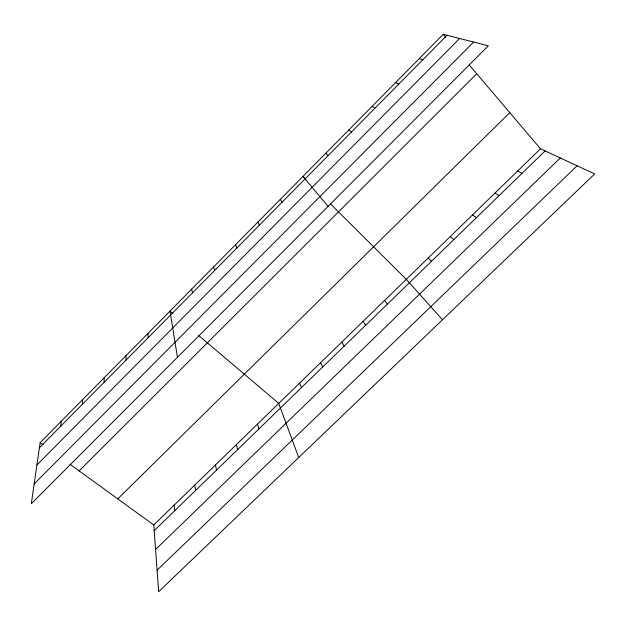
<?xml version="1.0" encoding="UTF-8"?>
<svg xmlns="http://www.w3.org/2000/svg" width="626" height="626" viewBox="0 0 626 626"><rect width="100%" height="100%" fill="white"/><g stroke="black" fill="none" stroke-linecap="round" stroke-linejoin="round"><path stroke-width="0.94" d="M104.119 382.322L104.198 377.744M82.35 404.349L82.663 399.56M60.785 426.181L61.317 421.188M40.158 442.621L31.3 503.766L488.335 45.792L443.231 34.313L40.158 442.621L43.304 444.906M39.399 447.817L447.027 35.275M36.918 464.985L459.625 38.483M34.164 483.961L473.624 42.052M79.166 470.893L476.738 73.751M117.766 498.867L509.775 112.641M153.769 524.956L540.496 148.8L594.7 173.934L158.675 591.687L153.769 524.956L69.901 464.179M154.184 530.668L545.097 150.936M155.569 549.479L560.301 157.987M157.095 570.184L577.117 165.788M419.303 58.547L422.808 59.783M395.601 82.562L398.817 84.064M517.647 171.023L521.982 173.386M372.11 106.357L375.052 108.126M494.994 193.058L499.071 195.648M472.536 214.906L476.355 217.707M348.831 129.934L351.499 131.961M450.266 236.565L453.834 239.586M172.886 313.571L169.982 311.106L177.463 357.313M198.489 335.301L278.742 403.402L298.704 457.528M325.77 153.3L328.165 155.577M428.184 258.037L431.51 261.269M305.676 179.208L302.914 176.454L328.141 206.322M330.364 203.771L406.297 279.337L442.48 319.776M443.231 34.313L445.743 37.263M469.375 65.081L540.496 148.8M384.591 300.449L387.431 304.095M363.064 321.381L365.67 325.23M280.26 199.397L282.13 202.167M341.718 342.148L344.097 346.186M257.81 222.144L259.422 225.141M320.551 362.736L322.695 366.969M299.564 383.151L301.482 387.58M235.556 244.68L236.918 247.919M213.505 267.02L214.624 270.487M257.474 424.092L258.953 428.896M236.385 444.601L237.645 449.601M191.65 289.157L192.518 292.851M215.469 464.946L216.51 470.126M194.733 485.119L195.562 490.479M174.161 505.119L174.787 510.659M147.853 333.517L148.245 337.657M125.928 355.732L126.084 360.091"/></g></svg>
